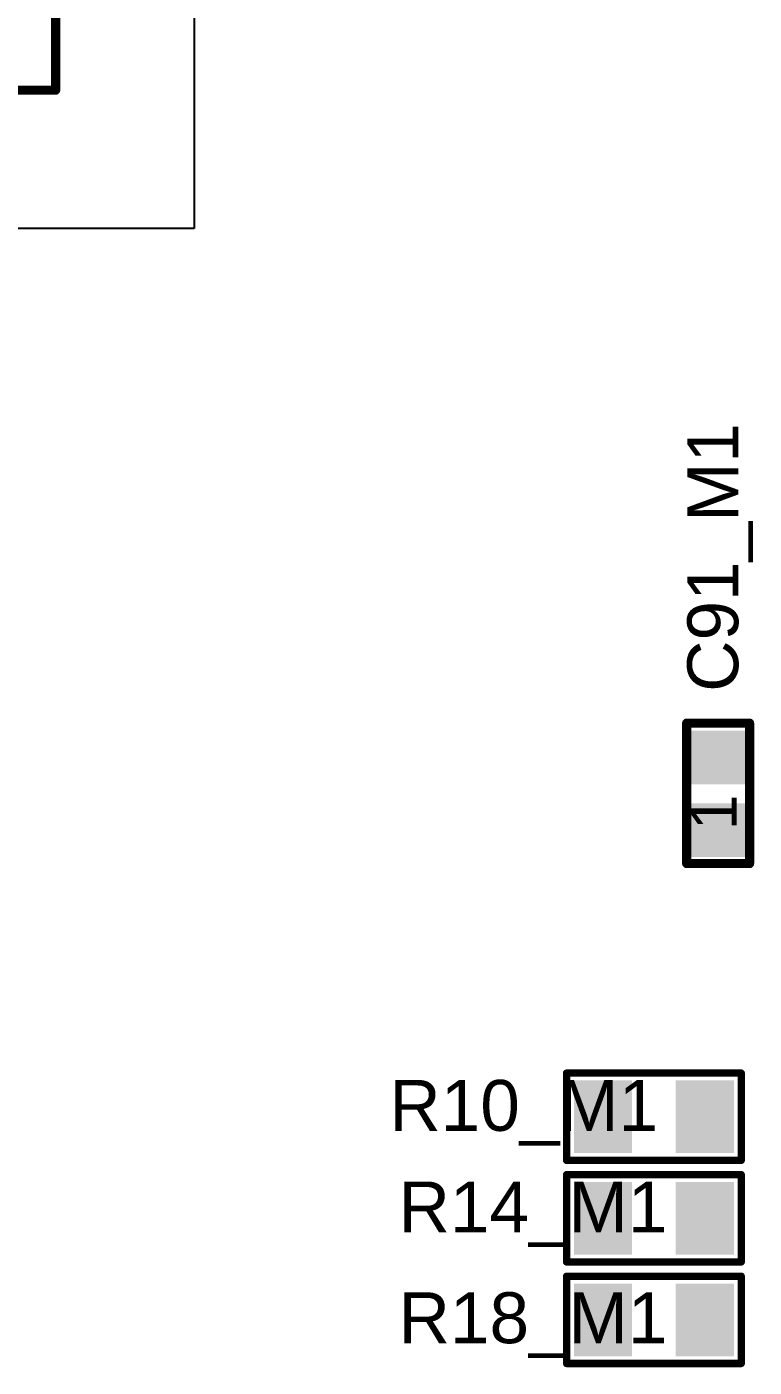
# Model space of a CAD drawing. Header units: inches. Extents: x -1.3 to 11.9, y -6.8 to 4.2.
# Drawn here: x 4.058 to 4.452, y 2.146 to 2.872 of the extents above; entities that cross this region are included whole.
import ezdxf

# ---------------------------------------------------------------- set-up
doc = ezdxf.new("R2010")
doc.units = ezdxf.units.IN
doc.header["$MEASUREMENT"] = 0
for name, color, linetype in [('AB', 56, 'Continuous'), ('ASSY_DWG_INFO', 56, 'Continuous'), ('FAB', 56, 'Continuous'), ('POT_INFO', 56, 'Continuous'), ('TOP', 1, 'Continuous'), ('Top Overlay', 2, 'Continuous'), ('Top Paste', 8, 'Continuous'), ('Top Solder', 216, 'Continuous')]:
    doc.layers.add(name, color=color, linetype=linetype)
doc.styles.add('Arial', font='', dxfattribs={"height": 0.2})
doc.styles.get('Arial').set_extended_font_data('Arial')

# ---------------------------------------------------------------- blocks, each defined once
blk = doc.blocks.new('R0603_90')
at = {"layer": 'TOP'}
for points in [[(-0.04134, 0.01772), (-0.01378, 0.01772), (-0.01378, -0.01772), (-0.04134, -0.01772)], [(0.01378, 0.01772), (0.04134, 0.01772), (0.04134, -0.01772), (0.01378, -0.01772)]]:
    blk.add_hatch(color=1, dxfattribs=at).paths.add_polyline_path(points)
at = {"layer": 'Top Paste'}
for points in [[(-0.04134, 0.01772), (-0.01378, 0.01772), (-0.01378, -0.01772), (-0.04134, -0.01772)], [(0.01378, 0.01772), (0.04134, 0.01772), (0.04134, -0.01772), (0.01378, -0.01772)]]:
    blk.add_hatch(color=8, dxfattribs=at).paths.add_polyline_path(points)
at = {"layer": 'Top Solder'}
for points in [[(-0.04331, 0.01969), (-0.01181, 0.01969), (-0.01181, -0.01969), (-0.04331, -0.01969)], [(0.01181, 0.01969), (0.04331, 0.01969), (0.04331, -0.01969), (0.01181, -0.01969)]]:
    blk.add_hatch(color=216, dxfattribs=at).paths.add_polyline_path(points)
at = {"layer": 'Top Overlay'}
for points in [[(-0.04724, -0.02362, 0.004, 0.004, 0), (-0.04724, 0.02362, 0.004, 0.004, 0)], [(-0.04724, 0.02362, 0.004, 0.004, 0), (0.04724, 0.02362, 0.004, 0.004, 0)], [(0.04724, -0.02362, 0.004, 0.004, 0), (0.04724, 0.02362, 0.004, 0.004, 0)], [(-0.04724, -0.02362, 0.004, 0.004, 0), (0.04724, -0.02362, 0.004, 0.004, 0)]]:
    blk.add_lwpolyline(points, format="xyseb", dxfattribs=at)
for points in [[(-0.04824, 0.02362, 0.002, 0.002, 1), (-0.04624, 0.02362, 0.002, 0.002, 1)], [(-0.04824, 0.02362, 0.002, 0.002, 1), (-0.04624, 0.02362, 0.002, 0.002, 1)], [(0.04624, 0.02362, 0.002, 0.002, 1), (0.04824, 0.02362, 0.002, 0.002, 1)], [(0.04624, 0.02362, 0.002, 0.002, 1), (0.04824, 0.02362, 0.002, 0.002, 1)], [(-0.04824, -0.02362, 0.002, 0.002, 1), (-0.04624, -0.02362, 0.002, 0.002, 1)], [(-0.04824, -0.02362, 0.002, 0.002, 1), (-0.04624, -0.02362, 0.002, 0.002, 1)], [(0.04624, -0.02362, 0.002, 0.002, 1), (0.04824, -0.02362, 0.002, 0.002, 1)], [(0.04624, -0.02362, 0.002, 0.002, 1), (0.04824, -0.02362, 0.002, 0.002, 1)]]:
    blk.add_lwpolyline(points, format="xyseb", close=True, dxfattribs=at)
blk = doc.blocks.new('R0603_98')
at = {"layer": 'TOP'}
for points in [[(-0.04134, 0.01772), (-0.01378, 0.01772), (-0.01378, -0.01772), (-0.04134, -0.01772)], [(0.01378, 0.01772), (0.04134, 0.01772), (0.04134, -0.01772), (0.01378, -0.01772)]]:
    blk.add_hatch(color=1, dxfattribs=at).paths.add_polyline_path(points)
at = {"layer": 'Top Paste'}
for points in [[(-0.04134, 0.01772), (-0.01378, 0.01772), (-0.01378, -0.01772), (-0.04134, -0.01772)], [(0.01378, 0.01772), (0.04134, 0.01772), (0.04134, -0.01772), (0.01378, -0.01772)]]:
    blk.add_hatch(color=8, dxfattribs=at).paths.add_polyline_path(points)
at = {"layer": 'Top Solder'}
for points in [[(-0.04331, 0.01969), (-0.01181, 0.01969), (-0.01181, -0.01969), (-0.04331, -0.01969)], [(0.01181, 0.01969), (0.04331, 0.01969), (0.04331, -0.01969), (0.01181, -0.01969)]]:
    blk.add_hatch(color=216, dxfattribs=at).paths.add_polyline_path(points)
at = {"layer": 'Top Overlay'}
for points in [[(-0.04724, -0.02362, 0.004, 0.004, 0), (-0.04724, 0.02362, 0.004, 0.004, 0)], [(-0.04724, 0.02362, 0.004, 0.004, 0), (0.04724, 0.02362, 0.004, 0.004, 0)], [(0.04724, -0.02362, 0.004, 0.004, 0), (0.04724, 0.02362, 0.004, 0.004, 0)], [(-0.04724, -0.02362, 0.004, 0.004, 0), (0.04724, -0.02362, 0.004, 0.004, 0)]]:
    blk.add_lwpolyline(points, format="xyseb", dxfattribs=at)
for points in [[(-0.04824, 0.02362, 0.002, 0.002, 1), (-0.04624, 0.02362, 0.002, 0.002, 1)], [(-0.04824, 0.02362, 0.002, 0.002, 1), (-0.04624, 0.02362, 0.002, 0.002, 1)], [(0.04624, 0.02362, 0.002, 0.002, 1), (0.04824, 0.02362, 0.002, 0.002, 1)], [(0.04624, 0.02362, 0.002, 0.002, 1), (0.04824, 0.02362, 0.002, 0.002, 1)], [(-0.04824, -0.02362, 0.002, 0.002, 1), (-0.04624, -0.02362, 0.002, 0.002, 1)], [(-0.04824, -0.02362, 0.002, 0.002, 1), (-0.04624, -0.02362, 0.002, 0.002, 1)], [(0.04624, -0.02362, 0.002, 0.002, 1), (0.04824, -0.02362, 0.002, 0.002, 1)], [(0.04624, -0.02362, 0.002, 0.002, 1), (0.04824, -0.02362, 0.002, 0.002, 1)]]:
    blk.add_lwpolyline(points, format="xyseb", close=True, dxfattribs=at)
blk = doc.blocks.new('R0603_106')
at = {"layer": 'TOP'}
for points in [[(-0.04134, 0.01772), (-0.01378, 0.01772), (-0.01378, -0.01772), (-0.04134, -0.01772)], [(0.01378, 0.01772), (0.04134, 0.01772), (0.04134, -0.01772), (0.01378, -0.01772)]]:
    blk.add_hatch(color=1, dxfattribs=at).paths.add_polyline_path(points)
at = {"layer": 'Top Paste'}
for points in [[(-0.04134, 0.01772), (-0.01378, 0.01772), (-0.01378, -0.01772), (-0.04134, -0.01772)], [(0.01378, 0.01772), (0.04134, 0.01772), (0.04134, -0.01772), (0.01378, -0.01772)]]:
    blk.add_hatch(color=8, dxfattribs=at).paths.add_polyline_path(points)
at = {"layer": 'Top Solder'}
for points in [[(-0.04331, 0.01969), (-0.01181, 0.01969), (-0.01181, -0.01969), (-0.04331, -0.01969)], [(0.01181, 0.01969), (0.04331, 0.01969), (0.04331, -0.01969), (0.01181, -0.01969)]]:
    blk.add_hatch(color=216, dxfattribs=at).paths.add_polyline_path(points)
at = {"layer": 'Top Overlay'}
for points in [[(-0.04724, -0.02362, 0.004, 0.004, 0), (-0.04724, 0.02362, 0.004, 0.004, 0)], [(-0.04724, 0.02362, 0.004, 0.004, 0), (0.04724, 0.02362, 0.004, 0.004, 0)], [(0.04724, -0.02362, 0.004, 0.004, 0), (0.04724, 0.02362, 0.004, 0.004, 0)], [(-0.04724, -0.02362, 0.004, 0.004, 0), (0.04724, -0.02362, 0.004, 0.004, 0)]]:
    blk.add_lwpolyline(points, format="xyseb", dxfattribs=at)
for points in [[(-0.04824, 0.02362, 0.002, 0.002, 1), (-0.04624, 0.02362, 0.002, 0.002, 1)], [(-0.04824, 0.02362, 0.002, 0.002, 1), (-0.04624, 0.02362, 0.002, 0.002, 1)], [(0.04624, 0.02362, 0.002, 0.002, 1), (0.04824, 0.02362, 0.002, 0.002, 1)], [(0.04624, 0.02362, 0.002, 0.002, 1), (0.04824, 0.02362, 0.002, 0.002, 1)], [(-0.04824, -0.02362, 0.002, 0.002, 1), (-0.04624, -0.02362, 0.002, 0.002, 1)], [(-0.04824, -0.02362, 0.002, 0.002, 1), (-0.04624, -0.02362, 0.002, 0.002, 1)], [(0.04624, -0.02362, 0.002, 0.002, 1), (0.04824, -0.02362, 0.002, 0.002, 1)], [(0.04624, -0.02362, 0.002, 0.002, 1), (0.04824, -0.02362, 0.002, 0.002, 1)]]:
    blk.add_lwpolyline(points, format="xyseb", close=True, dxfattribs=at)
blk = doc.blocks.new('C0402_127')
at = {"layer": 'TOP'}
for points in [[(-0.031, -0.0125), (-0.031, 0.0125), (-0.006, 0.0125), (-0.006, -0.0125)], [(0.0084, -0.0125), (0.0084, 0.0125), (0.0334, 0.0125), (0.0334, -0.0125)]]:
    blk.add_hatch(color=1, dxfattribs=at).paths.add_polyline_path(points)
at = {"layer": 'Top Paste'}
for points in [[(-0.031, -0.0125), (-0.031, 0.0125), (-0.006, 0.0125), (-0.006, -0.0125)], [(0.0084, -0.0125), (0.0084, 0.0125), (0.0334, 0.0125), (0.0334, -0.0125)]]:
    blk.add_hatch(color=8, dxfattribs=at).paths.add_polyline_path(points)
at = {"layer": 'Top Solder'}
for points in [[(-0.033, -0.0145), (-0.033, 0.0145), (-0.004, 0.0145), (-0.004, -0.0145)], [(0.0064, -0.0145), (0.0064, 0.0145), (0.0354, 0.0145), (0.0354, -0.0145)]]:
    blk.add_hatch(color=216, dxfattribs=at).paths.add_polyline_path(points)
at = {"layer": 'ASSY_DWG_INFO'}
for points in [[(-0.0365, 0.017, 0.005, 0.005, 0), (-0.0365, -0.017, 0.005, 0.005, 0)], [(-0.0365, 0.017, 0.005, 0.005, 0), (0.0395, 0.017, 0.005, 0.005, 0)], [(0.0395, 0.017, 0.005, 0.005, 0), (0.0395, -0.017, 0.005, 0.005, 0)], [(-0.0365, -0.017, 0.005, 0.005, 0), (0.0395, -0.017, 0.005, 0.005, 0)]]:
    blk.add_lwpolyline(points, format="xyseb", dxfattribs=at)
for points in [[(-0.03775, 0.017, 0.0025, 0.0025, 1), (-0.03525, 0.017, 0.0025, 0.0025, 1)], [(-0.03775, 0.017, 0.0025, 0.0025, 1), (-0.03525, 0.017, 0.0025, 0.0025, 1)], [(0.03825, 0.017, 0.0025, 0.0025, 1), (0.04075, 0.017, 0.0025, 0.0025, 1)], [(0.03825, 0.017, 0.0025, 0.0025, 1), (0.04075, 0.017, 0.0025, 0.0025, 1)], [(-0.03775, -0.017, 0.0025, 0.0025, 1), (-0.03525, -0.017, 0.0025, 0.0025, 1)], [(-0.03775, -0.017, 0.0025, 0.0025, 1), (-0.03525, -0.017, 0.0025, 0.0025, 1)], [(0.03825, -0.017, 0.0025, 0.0025, 1), (0.04075, -0.017, 0.0025, 0.0025, 1)], [(0.03825, -0.017, 0.0025, 0.0025, 1), (0.04075, -0.017, 0.0025, 0.0025, 1)]]:
    blk.add_lwpolyline(points, format="xyseb", close=True, dxfattribs=at)
at = {"layer": 'Top Overlay'}
for points in [[(-0.0365, 0.017, 0.005, 0.005, 0), (0.0365, 0.017, 0.005, 0.005, 0)], [(-0.0365, 0.017, 0.005, 0.005, 0), (-0.0365, -0.017, 0.005, 0.005, 0)], [(0.0365, 0.017, 0.005, 0.005, 0), (0.0395, 0.017, 0.005, 0.005, 0)], [(0.0395, 0.017, 0.005, 0.005, 0), (0.0395, -0.017, 0.005, 0.005, 0)], [(-0.0365, -0.017, 0.005, 0.005, 0), (0.0395, -0.017, 0.005, 0.005, 0)]]:
    blk.add_lwpolyline(points, format="xyseb", dxfattribs=at)
for points in [[(-0.03775, 0.017, 0.0025, 0.0025, 1), (-0.03525, 0.017, 0.0025, 0.0025, 1)], [(-0.03775, 0.017, 0.0025, 0.0025, 1), (-0.03525, 0.017, 0.0025, 0.0025, 1)], [(0.03525, 0.017, 0.0025, 0.0025, 1), (0.03775, 0.017, 0.0025, 0.0025, 1)], [(0.03525, 0.017, 0.0025, 0.0025, 1), (0.03775, 0.017, 0.0025, 0.0025, 1)], [(0.03825, 0.017, 0.0025, 0.0025, 1), (0.04075, 0.017, 0.0025, 0.0025, 1)], [(0.03825, 0.017, 0.0025, 0.0025, 1), (0.04075, 0.017, 0.0025, 0.0025, 1)], [(-0.03775, -0.017, 0.0025, 0.0025, 1), (-0.03525, -0.017, 0.0025, 0.0025, 1)], [(-0.03775, -0.017, 0.0025, 0.0025, 1), (-0.03525, -0.017, 0.0025, 0.0025, 1)], [(0.03825, -0.017, 0.0025, 0.0025, 1), (0.04075, -0.017, 0.0025, 0.0025, 1)], [(0.03825, -0.017, 0.0025, 0.0025, 1), (0.04075, -0.017, 0.0025, 0.0025, 1)]]:
    blk.add_lwpolyline(points, format="xyseb", close=True, dxfattribs=at)
at = {"layer": 'FAB', "style": 'Arial'}
blk.add_text('1', height=0.025, dxfattribs=at).set_placement((-0.0185, -0.01))
blk = doc.blocks.new('CON_1053141204_320')
at = {"layer": 'AB'}
for p, q in [((-0.29114, -0.68957), (-0.29114, 0.13752)), ((0.19272, -0.68957), (-0.29114, -0.68957))]:
    blk.add_line(p, q, dxfattribs=at)
at = {"layer": 'POT_INFO'}
for p, q in [((-0.21614, 0.06252), (-0.21614, -0.61457)), ((-0.21614, -0.61457), (0.11772, -0.61457))]:
    blk.add_line(p, q, dxfattribs=at)
for points in [[(-0.21614, 0.06252, 0.005, 0.005, 0), (-0.21614, -0.61457, 0.005, 0.005, 0)], [(-0.21614, -0.61457, 0.005, 0.005, 0), (0.11772, -0.61457, 0.005, 0.005, 0)]]:
    blk.add_lwpolyline(points, format="xyseb", dxfattribs=at)
blk.add_lwpolyline([(-0.21739, -0.61457, 0.0025, 0.0025, 1), (-0.21489, -0.61457, 0.0025, 0.0025, 1)], format="xyseb", close=True, dxfattribs=at)
blk.add_lwpolyline([(-0.21739, -0.61457, 0.0025, 0.0025, 1), (-0.21489, -0.61457, 0.0025, 0.0025, 1)], format="xyseb", close=True, dxfattribs=at)

msp = doc.modelspace()

# ---------------------------------------------------------------- block references
at = {"rotation": 90}
for name, p in [('CON_1053141204_320', (3.4589, 3.05342)), ('C0402_127', (4.432, 2.455))]:
    msp.add_blockref(name, p, dxfattribs=at)
for name, p in [('R0603_106', (4.39724, 2.28138)), ('R0603_98', (4.39724, 2.22638)), ('R0603_90', (4.39724, 2.17138))]:
    msp.add_blockref(name, p)

# ---------------------------------------------------------------- texts
at = {"layer": 'Top Overlay', "style": 'Arial'}
msp.add_text('C91_M1', height=0.027559, rotation=90, dxfattribs=at).set_placement((4.44288, 2.51147))
for s, p in [('R10_M1', (4.25407, 2.27374)), ('R14_M1', (4.25907, 2.21874)), ('R18_M1', (4.25907, 2.15874))]:
    msp.add_text(s, height=0.027559, dxfattribs=at).set_placement(p)

doc.saveas('drawing.dxf')
